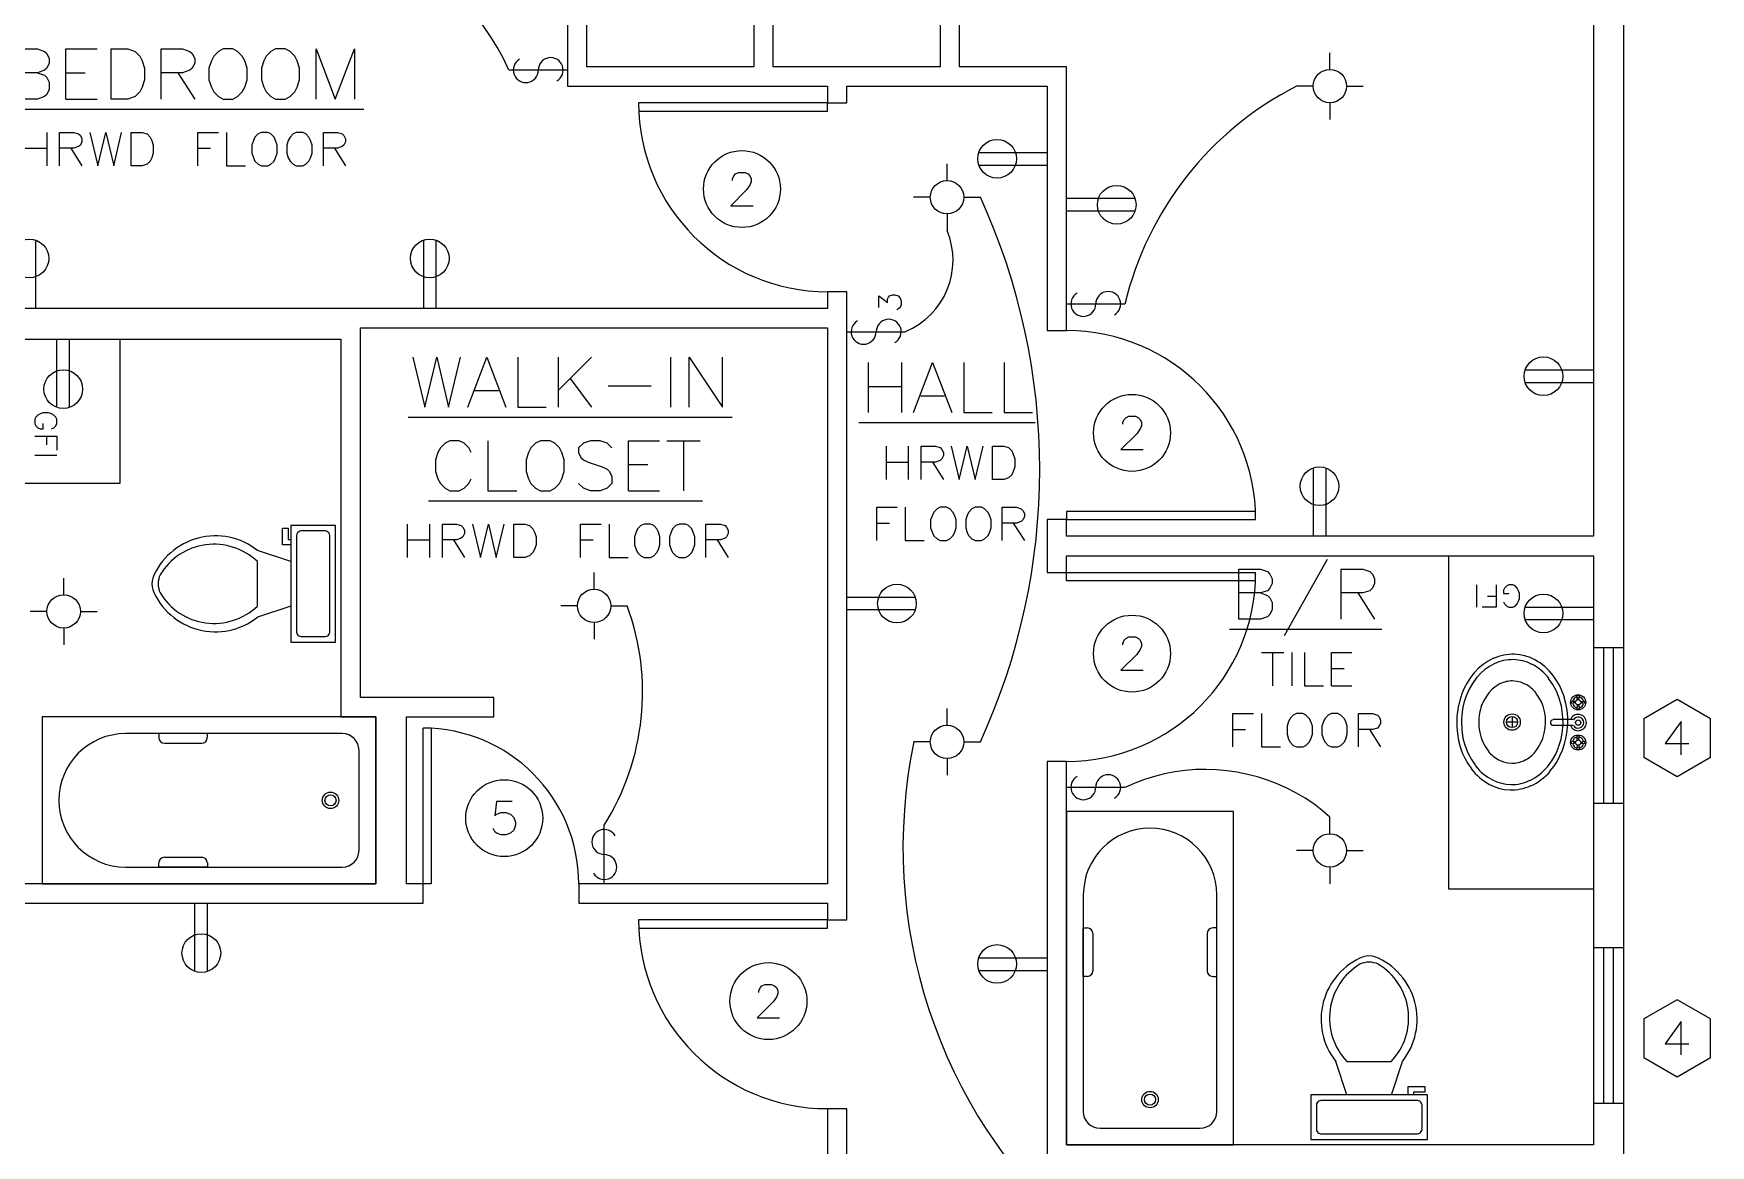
# Paper-space layout 'D-size Plot' of a CAD drawing. Extents: x 0 to 34.1, y 0 to 23.
# Drawn here: x 15.24 to 21.53, y 12.19 to 16.36 of the extents above; entities that cross this region are included whole.
import ezdxf
from ezdxf.xclip import XClip

# ---------------------------------------------------------------- set-up
doc = ezdxf.new("R2010")
doc.units = 0
doc.header["$XCLIPFRAME"] = 0
for name, color, linetype in [('Appliances', 7, 'Continuous'), ('Cabinetry', 7, 'Continuous'), ('DB - Windows', 7, 'Continuous'), ('Doors', 7, 'Continuous'), ('Lighting', 7, 'Continuous'), ('Power', 7, 'Continuous'), ('Text', 7, 'Continuous'), ('Walls', 7, 'Continuous')]:
    doc.layers.add(name, color=color, linetype=linetype)

# ---------------------------------------------------------------- blocks, each defined once
blk = doc.blocks.new('Viewport2')
at = {"layer": 'Appliances', "color": 3, "linetype": 'Continuous', "lineweight": 25, "true_color": 0x00ff00}
for p, q in [((16.1755, 14.4402), (16.1755, 14.5027)), ((16.228, 14.4718), (16.228, 14.1177)), ((16.3322, 14.4927), (16.2489, 14.4927)), ((16.353, 14.1177), (16.353, 14.4718)), ((16.2072, 14.3777), (16.0822, 14.4193)), ((16.2072, 14.4402), (16.1755, 14.4402)), ((16.0822, 14.211), (16.0822, 14.3777)), ((16.2072, 14.211), (16.0822, 14.1693)), ((16.2489, 14.0968), (16.3322, 14.0968)), ((21.0198, 13.8527), (21.0148, 13.8527)), ((21.0206, 13.8477), (21.0148, 13.8477)), ((21.0273, 13.8602), (21.0273, 13.866)), ((21.0273, 13.8402), (21.0273, 13.8343)), ((21.0331, 13.8602), (21.0331, 13.866)), ((21.0331, 13.8402), (21.0331, 13.8343)), ((21.0406, 13.8527), (21.0456, 13.8527)), ((21.0406, 13.8477), (21.0456, 13.8477)), ((20.8039, 13.776), (20.7623, 13.776)), ((20.7831, 13.7968), (20.7831, 13.7552)), ((21.0123, 13.7852), (20.9364, 13.7852)), ((20.9364, 13.7643), (21.0123, 13.7643)), ((16.3997, 13.7327), (15.5872, 13.7327)), ((21.0198, 13.7018), (21.0148, 13.7018)), ((21.0273, 13.7093), (21.0273, 13.7143)), ((21.0331, 13.7093), (21.0331, 13.7143)), ((21.0406, 13.7018), (21.0456, 13.7018)), ((15.733, 13.6968), (15.873, 13.6968)), ((16.4622, 13.2952), (16.4622, 13.6702)), ((21.0206, 13.6968), (21.0148, 13.6968)), ((21.0273, 13.6893), (21.0273, 13.6835)), ((21.0331, 13.6893), (21.0331, 13.6835)), ((21.0406, 13.6968), (21.0456, 13.6968)), ((15.733, 13.2693), (15.873, 13.2693)), ((15.5872, 13.2327), (16.3997, 13.2327)), ((19.1764, 13.1285), (19.1764, 12.316)), ((19.6764, 12.316), (19.6764, 13.1285)), ((19.2122, 12.9835), (19.2122, 12.8435)), ((19.6406, 12.9835), (19.6406, 12.8435)), ((20.1639, 12.3785), (20.1222, 12.5035)), ((20.1639, 12.5035), (20.3306, 12.5035)), ((20.3306, 12.3785), (20.3722, 12.5035)), ((20.3931, 12.4102), (20.4556, 12.4102)), ((20.3931, 12.3785), (20.3931, 12.4102)), ((20.0497, 12.3368), (20.0497, 12.2535)), ((20.4248, 12.3577), (20.0706, 12.3577)), ((20.4456, 12.2535), (20.4456, 12.3368)), ((19.2389, 12.2535), (19.6139, 12.2535)), ((20.0706, 12.2327), (20.4248, 12.2327))]:
    blk.add_line(p, q, dxfattribs=at)
for points in [[(16.1755, 14.5027), (16.1964, 14.5027), (16.1964, 14.461), (16.2072, 14.461)], [(16.2072, 14.076), (16.3739, 14.076), (16.3739, 14.5135), (16.2072, 14.5135), (16.2072, 14.076)], [(20.7131, 14.0152), (20.6931, 14.0043), (20.6748, 13.9918), (20.6573, 13.9777), (20.6414, 13.961)], [(20.8689, 14.0093), (20.8506, 14.0177), (20.8314, 14.0243), (20.8123, 14.0285), (20.7923, 14.0302)], [(20.6414, 13.9602), (20.6273, 13.9427), (20.6148, 13.9235), (20.6039, 13.9027), (20.5948, 13.8818)], [(20.7164, 13.9943), (20.6981, 13.9843), (20.6814, 13.9727), (20.6656, 13.9593), (20.6514, 13.9435)], [(20.8573, 13.9918), (20.8406, 14.0002), (20.8231, 14.0052), (20.8056, 14.0085), (20.7873, 14.0102)], [(20.9789, 13.8693), (20.9706, 13.891), (20.9614, 13.9118), (20.9498, 13.9318), (20.9364, 13.951)], [(20.6514, 13.9443), (20.6348, 13.921), (20.6206, 13.8968), (20.6098, 13.871)], [(20.7381, 13.9202), (20.7231, 13.911), (20.7081, 13.8993), (20.6956, 13.886)], [(20.8314, 13.9185), (20.8164, 13.9252), (20.8014, 13.9285), (20.7848, 13.9302)], [(20.9589, 13.8652), (20.9489, 13.8918), (20.9356, 13.9168), (20.9198, 13.9393)], [(20.6964, 13.886), (20.6856, 13.871), (20.6764, 13.8543), (20.6689, 13.8377)], [(20.8706, 13.666), (20.8814, 13.681), (20.8906, 13.6977), (20.8981, 13.7143), (20.9039, 13.7343), (20.9073, 13.7543), (20.9089, 13.7743), (20.9081, 13.7952), (20.9048, 13.8152), (20.8998, 13.8352), (20.8931, 13.8518), (20.8839, 13.8685), (20.8731, 13.8835)], [(20.9248, 13.5918), (20.9389, 13.6093), (20.9514, 13.6285), (20.9623, 13.6493), (20.9714, 13.6702), (20.9798, 13.6943), (20.9856, 13.7193), (20.9898, 13.7443), (20.9914, 13.7693), (20.9914, 13.7943), (20.9889, 13.8202), (20.9848, 13.8452), (20.9781, 13.8693)], [(20.9573, 13.6818), (20.9664, 13.7118), (20.9714, 13.7427), (20.9739, 13.7735), (20.9723, 13.8052), (20.9681, 13.836), (20.9598, 13.866)], [(16.5247, 13.7952), (15.2747, 13.7952), (15.2747, 13.1702), (16.5247, 13.1702), (16.5247, 13.7952)], [(20.5756, 13.7827), (20.5756, 13.7577), (20.5781, 13.7318), (20.5823, 13.7068), (20.5889, 13.6827)], [(20.5931, 13.7785), (20.5948, 13.7468), (20.5989, 13.716), (20.6073, 13.686)], [(20.6581, 13.7777), (20.6589, 13.7568), (20.6623, 13.7368), (20.6673, 13.7168), (20.6739, 13.7002), (20.6831, 13.6835), (20.6939, 13.6685)], [(15.8939, 13.7177), (15.8939, 13.7327), (15.7122, 13.7327), (15.7122, 13.7177)], [(20.5881, 13.6827), (20.5964, 13.661), (20.6056, 13.6402), (20.6173, 13.6202), (20.6306, 13.601)], [(20.6073, 13.6868), (20.6173, 13.6602), (20.6306, 13.6352), (20.6464, 13.6127)], [(20.9156, 13.6077), (20.9323, 13.631), (20.9464, 13.6552), (20.9573, 13.681)], [(20.7356, 13.6335), (20.7506, 13.6268), (20.7656, 13.6235), (20.7823, 13.6218)], [(20.6981, 13.5427), (20.7164, 13.5343), (20.7356, 13.5277), (20.7548, 13.5235), (20.7748, 13.5218)], [(20.7098, 13.5602), (20.7264, 13.5518), (20.7439, 13.5468), (20.7614, 13.5435), (20.7798, 13.5418)], [(19.7389, 12.191), (19.7389, 13.441), (19.1139, 13.441), (19.1139, 12.191), (19.7389, 12.191)], [(15.8939, 13.2485), (15.8939, 13.2327), (15.7122, 13.2327), (15.7122, 13.2485)], [(19.1914, 12.8227), (19.1764, 12.8227), (19.1764, 13.0043), (19.1914, 13.0043)], [(19.6614, 12.8227), (19.6764, 12.8227), (19.6764, 13.0043), (19.6614, 13.0043)], [(20.4556, 12.4102), (20.4556, 12.3893), (20.4139, 12.3893), (20.4139, 12.3785)], [(20.0289, 12.3785), (20.0289, 12.2118), (20.4664, 12.2118), (20.4664, 12.3785), (20.0289, 12.3785)]]:
    blk.add_lwpolyline(points, dxfattribs=at)
for centre, radius in [((21.0306, 13.8502), 0.0283), ((21.0098, 13.8502), 0.005), ((21.0306, 13.8502), 0.01), ((21.0306, 13.871), 0.005), ((21.0306, 13.8293), 0.005), ((21.0514, 13.8502), 0.005), ((20.7831, 13.776), 0.0308), ((20.7831, 13.776), 0.0208), ((21.0306, 13.7743), 0.01), ((21.0306, 13.6993), 0.0283), ((21.0098, 13.6993), 0.005), ((21.0306, 13.6993), 0.01), ((21.0306, 13.7202), 0.005), ((21.0514, 13.6993), 0.005), ((21.0306, 13.6785), 0.005), ((16.3555, 13.4827), 0.0308), ((16.3555, 13.4827), 0.0208), ((19.4264, 12.361), 0.0308), ((19.4264, 12.361), 0.0208)]:
    blk.add_circle(centre, radius, dxfattribs=at)
for centre, radius, start, end in [((15.9239, 14.221), 0.2533, 51.47095, 157.97241), ((16.2464, 14.4743), 0.0183, 81.87012, 188.12988), ((16.3347, 14.4743), 0.0183, 351.87561, 98.12988), ((15.9189, 14.2068), 0.2358, 46.3678, 148.94714), ((15.793, 14.2943), 0.0833, 155.7312, 204.2688), ((15.7697, 14.2943), 0.0833, 164.86084, 195.13916), ((15.9239, 14.3677), 0.2533, 202.02759, 308.52905), ((15.9189, 14.3818), 0.2358, 211.05286, 313.6322), ((16.2464, 14.1152), 0.0183, 171.87012, 278.12988), ((16.3347, 14.1152), 0.0183, 261.87012, 8.12988), ((20.7864, 13.8585), 0.1717, 88.1543, 114.9884), ((20.7848, 13.8552), 0.155, 89.1925, 116.25183), ((20.7648, 13.8177), 0.1983, 38.22693, 62.13318), ((20.7648, 13.8193), 0.2167, 37.46338, 61.32019), ((20.7839, 13.8277), 0.1025, 89.3573, 116.33972), ((20.7714, 13.8027), 0.1308, 38.4906, 62.37488), ((20.8856, 13.7727), 0.31, 159.42261, 178.1543), ((20.8823, 13.7743), 0.2892, 160.62561, 179.1925), ((20.8473, 13.7752), 0.1892, 160.73547, 179.3573), ((21.0306, 13.8502), 0.0208, 106.2323, 163.90503), ((21.0306, 13.8502), 0.0208, 196.12244, 254.0863), ((21.0306, 13.8502), 0.0208, 15.23804, 74.20715), ((21.0306, 13.8502), 0.0208, 286.44653, 344.0863), ((20.9364, 13.7743), 0.01, 90, 270), ((21.0306, 13.7743), 0.0308, 199.64905, 160.36194), ((21.0306, 13.7743), 0.0208, 210.34424, 149.75464), ((15.5872, 13.4827), 0.25, 90, 270), ((15.733, 13.7177), 0.0208, 180, 270), ((15.873, 13.7177), 0.0208, 270, 0), ((16.3997, 13.6702), 0.0625, 0, 90), ((21.0306, 13.6993), 0.0208, 106.44104, 164.08081), ((21.0306, 13.6993), 0.0208, 16.12244, 74.0863), ((20.7956, 13.7493), 0.1308, 218.4906, 242.37488), ((20.7706, 13.7493), 0.1308, 296.34521, 320.23499), ((21.0306, 13.6993), 0.0208, 195.23804, 254.20715), ((21.0306, 13.6993), 0.0208, 286.23779, 343.91052), ((20.8023, 13.7327), 0.2167, 217.46338, 241.32019), ((20.8023, 13.7343), 0.1983, 218.22693, 242.13318), ((20.7831, 13.7243), 0.1025, 269.3573, 296.33972), ((20.7631, 13.7352), 0.1983, 296.25732, 320.16357), ((20.7623, 13.7335), 0.2167, 294.9939, 318.85071), ((20.7806, 13.6935), 0.1717, 268.1543, 294.9884), ((20.7823, 13.6968), 0.155, 269.1925, 296.25183), ((19.4264, 13.1285), 0.25, 0, 180), ((15.733, 13.2485), 0.0208, 90, 180), ((15.873, 13.2485), 0.0208, 0, 90), ((16.3997, 13.2952), 0.0625, 270.00549, 0), ((19.1914, 12.9835), 0.0208, 0, 90), ((19.6614, 12.9835), 0.0208, 90, 180), ((20.3206, 12.6618), 0.2533, 112.02759, 218.52905), ((20.2472, 12.816), 0.0833, 74.86084, 105.13916), ((20.1739, 12.6618), 0.2533, 321.47095, 67.97241), ((19.1914, 12.8435), 0.0208, 270, 0), ((19.6614, 12.8435), 0.0208, 180, 270), ((20.3347, 12.6668), 0.2358, 121.05286, 223.6322), ((20.2472, 12.7927), 0.0833, 65.7312, 114.2688), ((20.1597, 12.6668), 0.2358, 316.3678, 58.94714), ((20.0681, 12.3393), 0.0183, 81.87012, 188.12988), ((20.4273, 12.3393), 0.0183, 351.87012, 98.12988), ((19.2389, 12.316), 0.0625, 180.00549, 270), ((19.6139, 12.316), 0.0625, 270, 0), ((20.0681, 12.251), 0.0183, 171.87012, 278.12988), ((20.4273, 12.251), 0.0183, 261.87561, 8.12988)]:
    blk.add_arc(centre, radius, start, end, dxfattribs=at)
at = {"layer": 'Cabinetry', "color": 93, "linetype": 'Continuous', "lineweight": 25, "true_color": 0x5cb85c}
for points in [[(15.5664, 15.2118), (15.5664, 14.6702), (14.3163, 14.6702)], [(21.0881, 13.1493), (20.5464, 13.1493), (20.5464, 14.3993)]]:
    blk.add_lwpolyline(points, dxfattribs=at)
at = {"layer": 'DB - Windows', "color": 5, "linetype": 'Continuous', "lineweight": 25, "true_color": 0x0000ff}
for p, q in [((21.0881, 14.056), (21.2023, 14.056)), ((21.1273, 13.4727), (21.1273, 14.056)), ((21.1631, 13.4727), (21.1631, 14.056)), ((21.0881, 13.4727), (21.2023, 13.4727)), ((21.0881, 12.931), (21.2023, 12.931)), ((21.1273, 12.3477), (21.1273, 12.931)), ((21.1631, 12.3477), (21.1631, 12.931)), ((21.0881, 12.3477), (21.2023, 12.3477))]:
    blk.add_line(p, q, dxfattribs=at)
for points in [[(21.2764, 13.6443), (21.4014, 13.5718), (21.5264, 13.6443), (21.5264, 13.7885), (21.4014, 13.861), (21.2764, 13.7885), (21.2764, 13.6443)], [(21.2764, 12.5193), (21.4014, 12.4468), (21.5264, 12.5193), (21.5264, 12.6635), (21.4014, 12.7352), (21.2764, 12.6635), (21.2764, 12.5193)]]:
    blk.add_lwpolyline(points, dxfattribs=at)
at = {"layer": 'DB - Windows', "color": 18, "linetype": 'Continuous', "lineweight": 25, "true_color": 0x000000}
for points in [[(21.4164, 13.6535), (21.4164, 13.7785), (21.3564, 13.6952), (21.4456, 13.6952)], [(21.4164, 12.5285), (21.4164, 12.6535), (21.3564, 12.5702), (21.4456, 12.5702)]]:
    blk.add_lwpolyline(points, dxfattribs=at)
at = {"layer": 'Doors', "color": 163, "linetype": 'Continuous', "lineweight": 25, "true_color": 0x5c8ab8}
for points in [[(17.5097, 16.066), (18.2181, 16.066), (18.2181, 16.0977), (17.5097, 16.0977)], [(19.8214, 14.566), (19.1139, 14.566), (19.1139, 14.5352), (19.8222, 14.5352)], [(19.8214, 14.306), (19.1139, 14.306), (19.1139, 14.3368), (19.8222, 14.3368)], [(16.733, 13.7535), (16.733, 13.1702), (16.7022, 13.1702), (16.7022, 13.7535)], [(17.5097, 13.0035), (18.2181, 13.0035), (18.2181, 13.0352), (17.5097, 13.0352)]]:
    blk.add_lwpolyline(points, dxfattribs=at)
at = {"layer": 'Doors', "color": 18, "linetype": 'Continuous', "lineweight": 25, "true_color": 0x000000}
for points in [[(17.8614, 15.8068), (17.8614, 15.8127), (17.8672, 15.8243), (17.8731, 15.831), (17.8847, 15.8368), (17.9089, 15.8368), (17.9206, 15.831), (17.9264, 15.8243), (17.9322, 15.8127), (17.9322, 15.801), (17.9264, 15.7893), (17.9147, 15.771), (17.8556, 15.7118), (17.9389, 15.7118)], [(19.3239, 14.8927), (19.3239, 14.8985), (19.3297, 14.9102), (19.3356, 14.9168), (19.3472, 14.9227), (19.3714, 14.9227), (19.3831, 14.9168), (19.3889, 14.9102), (19.3947, 14.8985), (19.3947, 14.8868), (19.3889, 14.8752), (19.3772, 14.8568), (19.3172, 14.7977), (19.4006, 14.7977)], [(19.3239, 14.0652), (19.3239, 14.071), (19.3297, 14.0827), (19.3356, 14.0893), (19.3472, 14.0952), (19.3714, 14.0952), (19.3831, 14.0893), (19.3889, 14.0827), (19.3947, 14.071), (19.3947, 14.0593), (19.3889, 14.0477), (19.3772, 14.0293), (19.3172, 13.9702), (19.4006, 13.9702)], [(17.0364, 13.4785), (16.9772, 13.4785), (16.9714, 13.4252), (16.9772, 13.431), (16.9947, 13.4368), (17.013, 13.4368), (17.0305, 13.431), (17.0422, 13.4185), (17.048, 13.401), (17.048, 13.3893), (17.0422, 13.371), (17.0305, 13.3593), (17.013, 13.3535), (16.9947, 13.3535), (16.9772, 13.3593), (16.9714, 13.3652), (16.9647, 13.3768)], [(17.9606, 12.7627), (17.9606, 12.7693), (17.9664, 12.781), (17.9722, 12.7868), (17.9847, 12.7927), (18.0081, 12.7927), (18.0197, 12.7868), (18.0264, 12.781), (18.0322, 12.7693), (18.0322, 12.7568), (18.0264, 12.7452), (18.0139, 12.7277), (17.9547, 12.6677), (18.0381, 12.6677)]]:
    blk.add_lwpolyline(points, dxfattribs=at)
at = {"layer": 'Doors', "color": 163, "linetype": 'Continuous', "lineweight": 25, "true_color": 0x5c8ab8}
for centre in [(17.8972, 15.7743), (19.3589, 14.8602), (19.3589, 14.0327), (17.0064, 13.416), (17.9964, 12.7302)]:
    blk.add_circle(centre, 0.1442, dxfattribs=at)
for centre, radius, start, end in [((18.2181, 16.0977), 0.7083, 180, 270), ((19.1139, 14.5352), 0.7083, 0, 90), ((19.1139, 14.3368), 0.7083, 270, 0), ((16.7022, 13.1702), 0.5833, 0, 90), ((18.2181, 13.0352), 0.7083, 180, 270)]:
    blk.add_arc(centre, radius, start, end, dxfattribs=at)
at = {"layer": 'Lighting', "color": 30, "linetype": 'Continuous', "lineweight": 25, "true_color": 0xff7f00}
for p, q in [((20.1006, 16.2227), (20.1006, 16.2852)), ((17.243, 16.2202), (17.0247, 16.2202)), ((20.0381, 16.1602), (19.9756, 16.1602)), ((20.1631, 16.1602), (20.2256, 16.1602)), ((20.1006, 16.0977), (20.1006, 16.0352)), ((18.6656, 15.806), (18.6656, 15.8685)), ((18.6031, 15.7435), (18.5406, 15.7435)), ((18.7281, 15.7435), (18.7906, 15.7435)), ((18.6656, 15.681), (18.6656, 15.6185)), ((19.1139, 15.3435), (19.3322, 15.3435)), ((18.2906, 15.2393), (18.5097, 15.2393)), ((17.343, 14.2743), (17.343, 14.3368)), ((15.3555, 14.2535), (15.3555, 14.316)), ((17.2805, 14.2118), (17.218, 14.2118)), ((17.4055, 14.2118), (17.468, 14.2118)), ((15.293, 14.191), (15.2305, 14.191)), ((15.418, 14.191), (15.4805, 14.191)), ((17.343, 14.1493), (17.343, 14.0868)), ((15.3555, 14.1285), (15.3555, 14.066)), ((18.6656, 13.7643), (18.6656, 13.8268)), ((18.6031, 13.7018), (18.5406, 13.7018)), ((18.7281, 13.7018), (18.7906, 13.7018)), ((18.6656, 13.6393), (18.6656, 13.5768)), ((19.1139, 13.5318), (19.3322, 13.5318)), ((17.3814, 13.1702), (17.3814, 13.3893)), ((20.1006, 13.3577), (20.1006, 13.4202)), ((20.0381, 13.2952), (19.9756, 13.2952)), ((20.1631, 13.2952), (20.2256, 13.2952)), ((20.1006, 13.2327), (20.1006, 13.1702))]:
    blk.add_line(p, q, dxfattribs=at)
for points in [[(18.4106, 15.3302), (18.4106, 15.3735), (18.4422, 15.3493), (18.4422, 15.3618), (18.4464, 15.3693), (18.4497, 15.3735), (18.4622, 15.3777), (18.4697, 15.3777), (18.4822, 15.3735), (18.4897, 15.3652), (18.4939, 15.3535), (18.4939, 15.3418), (18.4897, 15.3302), (18.4856, 15.326), (18.4781, 15.3218)], [(20.1006, 13.4202), (20.0714, 13.4452), (20.0397, 13.4693), (20.0072, 13.491), (19.9731, 13.511), (19.9389, 13.5285), (19.9031, 13.5443), (19.8664, 13.5585), (19.8289, 13.571), (19.7914, 13.5802), (19.7531, 13.5885), (19.7139, 13.5935), (19.6756, 13.5968), (19.6364, 13.5985), (19.5972, 13.5977), (19.5581, 13.5943), (19.5189, 13.5893), (19.4806, 13.5818), (19.4431, 13.5727), (19.4056, 13.561), (19.3689, 13.5468), (19.3331, 13.531)]]:
    blk.add_lwpolyline(points, dxfattribs=at)
for centre in [(20.1006, 16.1602), (18.6656, 15.7435), (17.343, 14.2118), (15.3555, 14.191), (18.6656, 13.7018), (20.1006, 13.2952)]:
    blk.add_circle(centre, 0.0625, dxfattribs=at)
for centre, radius, start, end in [((16.148, 15.8235), 0.9617, 24.3457, 112.5), ((17.0872, 16.2202), 0.0467, 119.99817, 0), ((17.1805, 16.2202), 0.0467, 300.00366, 180), ((20.5364, 15.0568), 1.2375, 116.94397, 166.61316), ((16.5597, 14.7227), 2.4534, 335.4126, 24.5874), ((18.3981, 15.5077), 0.29, 292.66479, 22.52197), ((19.1764, 15.3435), 0.0467, 120.00366, 0), ((19.2697, 15.3435), 0.0467, 299.99817, 180), ((18.3531, 15.2393), 0.0467, 120.00366, 0), ((18.4472, 15.2393), 0.0467, 299.99817, 180), ((16.5855, 13.8885), 0.9392, 327.89795, 20.13245), ((20.4423, 13.3052), 1.9417, 168.22266, 228.18054), ((19.2697, 13.5318), 0.0467, 299.99817, 180), ((19.1764, 13.5318), 0.0467, 120.00366, 0), ((17.3814, 13.3268), 0.0467, 29.99817, 270), ((17.3814, 13.2327), 0.0467, 210.00366, 90)]:
    blk.add_arc(centre, radius, start, end, dxfattribs=at)
at = {"layer": 'Power', "color": 6, "linetype": 'Continuous', "lineweight": 25, "true_color": 0xff00ff}
for p, q in [((18.7839, 15.911), (19.0406, 15.911)), ((18.7839, 15.8643), (19.0406, 15.8643)), ((19.3706, 15.7385), (19.1139, 15.7385)), ((19.3706, 15.691), (19.1139, 15.691)), ((15.2505, 15.5835), (15.2505, 15.3268)), ((16.7039, 15.5835), (16.7039, 15.3268)), ((16.7505, 15.5835), (16.7505, 15.3268)), ((15.3305, 14.956), (15.3305, 15.2118)), ((15.3772, 14.956), (15.3772, 15.2118)), ((20.8314, 15.096), (21.0881, 15.096)), ((20.8314, 15.0493), (21.0881, 15.0493)), ((15.2913, 14.8477), (15.2913, 14.816)), ((15.3305, 14.776), (15.2472, 14.776)), ((20.0381, 14.7293), (20.0381, 14.4727)), ((20.0856, 14.7293), (20.0856, 14.4727)), ((20.6514, 14.2068), (20.6514, 14.2902)), ((18.5472, 14.2435), (18.2906, 14.2435)), ((20.7231, 14.2468), (20.6914, 14.2468)), ((20.8314, 14.2068), (21.0881, 14.2068)), ((18.5472, 14.1968), (18.2906, 14.1968)), ((20.8314, 14.1602), (21.0881, 14.1602)), ((15.8472, 12.841), (15.8472, 13.0977)), ((15.8947, 12.841), (15.8947, 13.0977)), ((18.7839, 12.8927), (19.0406, 12.8927)), ((18.7839, 12.8452), (19.0406, 12.8452))]:
    blk.add_line(p, q, dxfattribs=at)
for points in [[(15.3105, 14.8752), (15.3189, 14.8793), (15.3264, 14.8868), (15.3305, 14.8952), (15.3305, 14.911), (15.3264, 14.9193), (15.3189, 14.9268), (15.3105, 14.931), (15.2988, 14.9352), (15.2788, 14.9352), (15.2672, 14.931), (15.2588, 14.9268), (15.2513, 14.9193), (15.2472, 14.911), (15.2472, 14.8952), (15.2513, 14.8868), (15.2588, 14.8793), (15.2672, 14.8752), (15.2788, 14.8752), (15.2788, 14.8952)], [(15.2472, 14.8477), (15.3305, 14.8477), (15.3305, 14.796)], [(20.7231, 14.2902), (20.7231, 14.2068), (20.6714, 14.2068)], [(20.7506, 14.2268), (20.7548, 14.2193), (20.7631, 14.211), (20.7706, 14.2068), (20.7864, 14.2068), (20.7948, 14.211), (20.8023, 14.2193), (20.8064, 14.2268), (20.8106, 14.2393), (20.8106, 14.2585), (20.8064, 14.271), (20.8023, 14.2785), (20.7948, 14.2868), (20.7864, 14.2902), (20.7706, 14.2902), (20.7631, 14.2868), (20.7548, 14.2785), (20.7506, 14.271), (20.7506, 14.2585), (20.7706, 14.2585)]]:
    blk.add_lwpolyline(points, dxfattribs=at)
for centre in [(18.8531, 15.8877), (19.3014, 15.7152), (15.2272, 15.5143), (16.7272, 15.5143), (20.9006, 15.0727), (15.3539, 15.0243), (20.0614, 14.6602), (18.4781, 14.2202), (20.9006, 14.1835), (15.8714, 12.9102), (18.8531, 12.8693)]:
    blk.add_circle(centre, 0.0725, dxfattribs=at)
at = {"layer": 'Text', "color": 18, "linetype": 'Continuous', "lineweight": 25, "true_color": 0x000000}
for p, q in [((15.3639, 16.2102), (15.4355, 16.2102)), ((15.7839, 16.2102), (15.8464, 16.1118)), ((15.3639, 16.1118), (15.4805, 16.1118)), ((15.1405, 16.0743), (16.4805, 16.0743)), ((15.2922, 15.9868), (15.2922, 15.8618)), ((15.2088, 15.9277), (15.2922, 15.9277)), ((15.3822, 15.9277), (15.4239, 15.8618)), ((15.858, 15.9277), (15.9055, 15.9277)), ((16.3705, 15.9277), (16.4122, 15.8618)), ((17.2089, 15.1435), (17.2089, 14.956)), ((17.3339, 15.1435), (17.2089, 15.0185)), ((17.6289, 15.1435), (17.6289, 14.956)), ((18.3706, 15.1235), (18.3706, 14.936)), ((18.4956, 15.1235), (18.4956, 14.936)), ((16.8964, 15.0185), (16.9855, 15.0185)), ((17.2539, 15.0635), (17.3339, 14.956)), ((17.3964, 15.0368), (17.5572, 15.0368)), ((18.3706, 15.0343), (18.4956, 15.0343)), ((18.5672, 14.9985), (18.6564, 14.9985)), ((16.6464, 14.9185), (17.8606, 14.9185)), ((18.3347, 14.8985), (18.9956, 14.8985)), ((17.6155, 14.831), (17.7405, 14.831)), ((17.678, 14.831), (17.678, 14.6435)), ((18.4372, 14.811), (18.4372, 14.686)), ((18.5206, 14.811), (18.5206, 14.686)), ((17.4722, 14.7418), (17.5439, 14.7418)), ((18.4372, 14.751), (18.5206, 14.751)), ((18.6106, 14.751), (18.6522, 14.686)), ((17.4722, 14.6435), (17.588, 14.6435)), ((16.7222, 14.606), (17.7489, 14.606)), ((16.643, 14.5185), (16.643, 14.3935)), ((16.7264, 14.5185), (16.7264, 14.3935)), ((18.4022, 14.5218), (18.4497, 14.5218)), ((18.9139, 14.5218), (18.9556, 14.4568)), ((16.643, 14.4593), (16.7264, 14.4593)), ((16.8164, 14.4593), (16.858, 14.3935)), ((17.2922, 14.4593), (17.3397, 14.4593)), ((17.8039, 14.4593), (17.8456, 14.3935)), ((20.0897, 14.3852), (19.9289, 14.0993)), ((20.2056, 14.2602), (20.2681, 14.1618)), ((19.7239, 14.1243), (20.2947, 14.1243)), ((19.8439, 14.0368), (19.9272, 14.0368)), ((19.8856, 14.0368), (19.8856, 13.9118)), ((19.9572, 14.0368), (19.9572, 13.9118)), ((20.1064, 13.9768), (20.1539, 13.9768)), ((20.1064, 13.9118), (20.1831, 13.9118)), ((19.7372, 13.7477), (19.7847, 13.7477)), ((20.2489, 13.7477), (20.2906, 13.6827))]:
    blk.add_line(p, q, dxfattribs=at)
for points in [[(15.2572, 16.2102), (15.2838, 16.201), (15.293, 16.1918), (15.3013, 16.1743), (15.3013, 16.1477), (15.293, 16.1293), (15.2838, 16.121), (15.2572, 16.1118), (15.1763, 16.1118), (15.1763, 16.2993), (15.2572, 16.2993), (15.2838, 16.2902), (15.293, 16.2818), (15.3013, 16.2635), (15.3013, 16.246), (15.293, 16.2277), (15.2838, 16.2193), (15.2572, 16.2102), (15.1763, 16.2102)], [(15.3639, 16.1118), (15.3639, 16.2993), (15.4805, 16.2993)], [(15.5339, 16.1118), (15.5339, 16.2993), (15.5964, 16.2993), (15.623, 16.2902), (15.6405, 16.2727), (15.6497, 16.2543), (15.6589, 16.2277), (15.6589, 16.1835), (15.6497, 16.1568), (15.6405, 16.1385), (15.623, 16.121), (15.5964, 16.1118), (15.5339, 16.1118)], [(15.7214, 16.1118), (15.7214, 16.2993), (15.8014, 16.2993), (15.828, 16.2902), (15.8372, 16.2818), (15.8464, 16.2635), (15.8464, 16.246), (15.8372, 16.2277), (15.828, 16.2193), (15.8014, 16.2102), (15.7214, 16.2102)], [(15.953, 16.2993), (15.9355, 16.2902), (15.918, 16.2727), (15.9089, 16.2543), (15.8997, 16.2277), (15.8997, 16.1835), (15.9089, 16.1568), (15.918, 16.1385), (15.9355, 16.121), (15.953, 16.1118), (15.9889, 16.1118), (16.0072, 16.121), (16.0247, 16.1385), (16.0339, 16.1568), (16.043, 16.1835), (16.043, 16.2277), (16.0339, 16.2543), (16.0247, 16.2727), (16.0072, 16.2902), (15.9889, 16.2993), (15.953, 16.2993)], [(16.1497, 16.2993), (16.1322, 16.2902), (16.1139, 16.2727), (16.1055, 16.2543), (16.0964, 16.2277), (16.0964, 16.1835), (16.1055, 16.1568), (16.1139, 16.1385), (16.1322, 16.121), (16.1497, 16.1118), (16.1855, 16.1118), (16.2039, 16.121), (16.2214, 16.1385), (16.2305, 16.1568), (16.2389, 16.1835), (16.2389, 16.2277), (16.2305, 16.2543), (16.2214, 16.2727), (16.2039, 16.2902), (16.1855, 16.2993), (16.1497, 16.2993)], [(16.3014, 16.1118), (16.3014, 16.2993), (16.373, 16.1118), (16.4447, 16.2993), (16.4447, 16.1118)], [(15.3405, 15.8618), (15.3405, 15.9868), (15.3939, 15.9868), (15.4114, 15.981), (15.418, 15.9752), (15.4239, 15.9627), (15.4239, 15.951), (15.418, 15.9393), (15.4114, 15.9335), (15.3939, 15.9277), (15.3405, 15.9277)], [(15.453, 15.9868), (15.483, 15.8618), (15.513, 15.9868), (15.543, 15.8618), (15.5722, 15.9868)], [(15.608, 15.8618), (15.608, 15.9868), (15.6497, 15.9868), (15.668, 15.981), (15.6797, 15.9693), (15.6855, 15.9568), (15.6914, 15.9393), (15.6914, 15.9093), (15.6855, 15.8918), (15.6797, 15.8793), (15.668, 15.8677), (15.6497, 15.8618), (15.608, 15.8618)], [(15.858, 15.8618), (15.858, 15.9868), (15.9355, 15.9868)], [(15.9655, 15.9868), (15.9655, 15.8618), (16.0372, 15.8618)], [(16.0964, 15.9868), (16.0847, 15.981), (16.0722, 15.9693), (16.0664, 15.9568), (16.0605, 15.9393), (16.0605, 15.9093), (16.0664, 15.8918), (16.0722, 15.8793), (16.0847, 15.8677), (16.0964, 15.8618), (16.1205, 15.8618), (16.1322, 15.8677), (16.1439, 15.8793), (16.1497, 15.8918), (16.1555, 15.9093), (16.1555, 15.9393), (16.1497, 15.9568), (16.1439, 15.9693), (16.1322, 15.981), (16.1205, 15.9868), (16.0964, 15.9868)], [(16.2272, 15.9868), (16.2155, 15.981), (16.2039, 15.9693), (16.1972, 15.9568), (16.1914, 15.9393), (16.1914, 15.9093), (16.1972, 15.8918), (16.2039, 15.8793), (16.2155, 15.8677), (16.2272, 15.8618), (16.2514, 15.8618), (16.263, 15.8677), (16.2747, 15.8793), (16.2805, 15.8918), (16.2872, 15.9093), (16.2872, 15.9393), (16.2805, 15.9568), (16.2747, 15.9693), (16.263, 15.981), (16.2514, 15.9868), (16.2272, 15.9868)], [(16.3289, 15.8618), (16.3289, 15.9868), (16.3822, 15.9868), (16.3997, 15.981), (16.4055, 15.9752), (16.4122, 15.9627), (16.4122, 15.951), (16.4055, 15.9393), (16.3997, 15.9335), (16.3822, 15.9277), (16.3289, 15.9277)], [(16.6639, 15.1435), (16.7089, 14.956), (16.7539, 15.1435), (16.798, 14.956), (16.843, 15.1435)], [(16.8697, 14.956), (16.9414, 15.1435), (17.0122, 14.956)], [(17.0572, 15.1435), (17.0572, 14.956), (17.1639, 14.956)], [(17.6997, 14.956), (17.6997, 15.1435), (17.8247, 14.956), (17.8247, 15.1435)], [(18.5406, 14.936), (18.6114, 15.1235), (18.6831, 14.936)], [(18.7281, 15.1235), (18.7281, 14.936), (18.8347, 14.936)], [(18.8797, 15.1235), (18.8797, 14.936), (18.9864, 14.936)], [(16.883, 14.7868), (16.8739, 14.8043), (16.8564, 14.8218), (16.838, 14.831), (16.803, 14.831), (16.7847, 14.8218), (16.7672, 14.8043), (16.758, 14.7868), (16.7489, 14.7593), (16.7489, 14.7152), (16.758, 14.6885), (16.7672, 14.6702), (16.7847, 14.6527), (16.803, 14.6435), (16.838, 14.6435), (16.8564, 14.6527), (16.8739, 14.6702), (16.883, 14.6885)], [(16.9455, 14.831), (16.9455, 14.6435), (17.053, 14.6435)], [(17.1422, 14.831), (17.1239, 14.8218), (17.1064, 14.8043), (17.0972, 14.7868), (17.088, 14.7593), (17.088, 14.7152), (17.0972, 14.6885), (17.1064, 14.6702), (17.1239, 14.6527), (17.1422, 14.6435), (17.178, 14.6435), (17.1955, 14.6527), (17.213, 14.6702), (17.2222, 14.6885), (17.2314, 14.7152), (17.2314, 14.7593), (17.2222, 14.7868), (17.213, 14.8043), (17.1955, 14.8218), (17.178, 14.831), (17.1422, 14.831)], [(17.4097, 14.8043), (17.3922, 14.8218), (17.3655, 14.831), (17.3297, 14.831), (17.303, 14.8218), (17.2847, 14.8043), (17.2847, 14.7868), (17.2939, 14.7685), (17.303, 14.7593), (17.3205, 14.751), (17.3739, 14.7327), (17.3922, 14.7243), (17.4005, 14.7152), (17.4097, 14.6968), (17.4097, 14.6702), (17.3922, 14.6527), (17.3655, 14.6435), (17.3297, 14.6435), (17.303, 14.6527), (17.2847, 14.6702)], [(17.4722, 14.6435), (17.4722, 14.831), (17.588, 14.831)], [(18.5689, 14.686), (18.5689, 14.811), (18.6222, 14.811), (18.6397, 14.8052), (18.6456, 14.7985), (18.6522, 14.7868), (18.6522, 14.7752), (18.6456, 14.7635), (18.6397, 14.7568), (18.6222, 14.751), (18.5689, 14.751)], [(18.6814, 14.811), (18.7114, 14.686), (18.7414, 14.811), (18.7706, 14.686), (18.8006, 14.811)], [(18.8364, 14.686), (18.8364, 14.811), (18.8781, 14.811), (18.8956, 14.8052), (18.9081, 14.7927), (18.9139, 14.781), (18.9197, 14.7635), (18.9197, 14.7335), (18.9139, 14.7152), (18.9081, 14.7035), (18.8956, 14.6918), (18.8781, 14.686), (18.8364, 14.686)], [(18.4022, 14.4568), (18.4022, 14.5818), (18.4789, 14.5818)], [(18.5089, 14.5818), (18.5089, 14.4568), (18.5806, 14.4568)], [(18.6397, 14.5818), (18.6281, 14.576), (18.6164, 14.5635), (18.6106, 14.5518), (18.6039, 14.5343), (18.6039, 14.5043), (18.6106, 14.486), (18.6164, 14.4743), (18.6281, 14.4627), (18.6397, 14.4568), (18.6639, 14.4568), (18.6756, 14.4627), (18.6872, 14.4743), (18.6939, 14.486), (18.6997, 14.5043), (18.6997, 14.5343), (18.6939, 14.5518), (18.6872, 14.5635), (18.6756, 14.576), (18.6639, 14.5818), (18.6397, 14.5818)], [(18.7706, 14.5818), (18.7589, 14.576), (18.7472, 14.5635), (18.7414, 14.5518), (18.7356, 14.5343), (18.7356, 14.5043), (18.7414, 14.486), (18.7472, 14.4743), (18.7589, 14.4627), (18.7706, 14.4568), (18.7947, 14.4568), (18.8064, 14.4627), (18.8189, 14.4743), (18.8247, 14.486), (18.8306, 14.5043), (18.8306, 14.5343), (18.8247, 14.5518), (18.8189, 14.5635), (18.8064, 14.576), (18.7947, 14.5818), (18.7706, 14.5818)], [(18.8722, 14.4568), (18.8722, 14.5818), (18.9256, 14.5818), (18.9439, 14.576), (18.9497, 14.5693), (18.9556, 14.5577), (18.9556, 14.546), (18.9497, 14.5343), (18.9439, 14.5277), (18.9256, 14.5218), (18.8722, 14.5218)], [(16.7747, 14.3935), (16.7747, 14.5185), (16.828, 14.5185), (16.8455, 14.5127), (16.8514, 14.5068), (16.858, 14.4952), (16.858, 14.4827), (16.8514, 14.471), (16.8455, 14.4652), (16.828, 14.4593), (16.7747, 14.4593)], [(16.8872, 14.5185), (16.9172, 14.3935), (16.9472, 14.5185), (16.9764, 14.3935), (17.0064, 14.5185)], [(17.0422, 14.3935), (17.0422, 14.5185), (17.0839, 14.5185), (17.1014, 14.5127), (17.1139, 14.501), (17.1197, 14.4885), (17.1255, 14.471), (17.1255, 14.441), (17.1197, 14.4235), (17.1139, 14.4118), (17.1014, 14.3993), (17.0839, 14.3935), (17.0422, 14.3935)], [(17.2922, 14.3935), (17.2922, 14.5185), (17.3697, 14.5185)], [(17.3997, 14.5185), (17.3997, 14.3935), (17.4705, 14.3935)], [(17.5305, 14.5185), (17.5189, 14.5127), (17.5064, 14.501), (17.5005, 14.4885), (17.4947, 14.471), (17.4947, 14.441), (17.5005, 14.4235), (17.5064, 14.4118), (17.5189, 14.3993), (17.5305, 14.3935), (17.5539, 14.3935), (17.5664, 14.3993), (17.578, 14.4118), (17.5839, 14.4235), (17.5897, 14.441), (17.5897, 14.471), (17.5839, 14.4885), (17.578, 14.501), (17.5664, 14.5127), (17.5539, 14.5185), (17.5305, 14.5185)], [(17.6614, 14.5185), (17.6497, 14.5127), (17.6372, 14.501), (17.6314, 14.4885), (17.6255, 14.471), (17.6255, 14.441), (17.6314, 14.4235), (17.6372, 14.4118), (17.6497, 14.3993), (17.6614, 14.3935), (17.6855, 14.3935), (17.6972, 14.3993), (17.7089, 14.4118), (17.7147, 14.4235), (17.7205, 14.441), (17.7205, 14.471), (17.7147, 14.4885), (17.7089, 14.501), (17.6972, 14.5127), (17.6855, 14.5185), (17.6614, 14.5185)], [(17.7622, 14.3935), (17.7622, 14.5185), (17.8164, 14.5185), (17.8339, 14.5127), (17.8397, 14.5068), (17.8456, 14.4952), (17.8456, 14.4827), (17.8397, 14.471), (17.8339, 14.4652), (17.8164, 14.4593), (17.7622, 14.4593)], [(19.8397, 14.2602), (19.8664, 14.251), (19.8756, 14.2418), (19.8839, 14.2243), (19.8839, 14.1977), (19.8756, 14.1793), (19.8664, 14.1702), (19.8397, 14.1618), (19.7589, 14.1618), (19.7589, 14.3493), (19.8397, 14.3493), (19.8664, 14.3402), (19.8756, 14.331), (19.8839, 14.3135), (19.8839, 14.2952), (19.8756, 14.2777), (19.8664, 14.2685), (19.8397, 14.2602), (19.7589, 14.2602)], [(20.1431, 14.1618), (20.1431, 14.3493), (20.2239, 14.3493), (20.2506, 14.3402), (20.2597, 14.331), (20.2681, 14.3135), (20.2681, 14.2952), (20.2597, 14.2777), (20.2506, 14.2685), (20.2239, 14.2602), (20.1431, 14.2602)], [(20.0047, 14.0368), (20.0047, 13.9118), (20.0764, 13.9118)], [(20.1064, 13.9118), (20.1064, 14.0368), (20.1831, 14.0368)], [(19.7372, 13.6827), (19.7372, 13.8077), (19.8139, 13.8077)], [(19.8439, 13.8077), (19.8439, 13.6827), (19.9156, 13.6827)], [(19.9747, 13.8077), (19.9631, 13.8018), (19.9514, 13.7893), (19.9456, 13.7777), (19.9397, 13.7602), (19.9397, 13.7302), (19.9456, 13.7118), (19.9514, 13.7002), (19.9631, 13.6885), (19.9747, 13.6827), (19.9989, 13.6827), (20.0106, 13.6885), (20.0231, 13.7002), (20.0289, 13.7118), (20.0347, 13.7302), (20.0347, 13.7602), (20.0289, 13.7777), (20.0231, 13.7893), (20.0106, 13.8018), (19.9989, 13.8077), (19.9747, 13.8077)], [(20.1064, 13.8077), (20.0939, 13.8018), (20.0822, 13.7893), (20.0764, 13.7777), (20.0706, 13.7602), (20.0706, 13.7302), (20.0764, 13.7118), (20.0822, 13.7002), (20.0939, 13.6885), (20.1064, 13.6827), (20.1297, 13.6827), (20.1414, 13.6885), (20.1539, 13.7002), (20.1597, 13.7118), (20.1656, 13.7302), (20.1656, 13.7602), (20.1597, 13.7777), (20.1539, 13.7893), (20.1414, 13.8018), (20.1297, 13.8077), (20.1064, 13.8077)], [(20.2072, 13.6827), (20.2072, 13.8077), (20.2606, 13.8077), (20.2789, 13.8018), (20.2847, 13.7952), (20.2906, 13.7835), (20.2906, 13.7718), (20.2847, 13.7602), (20.2789, 13.7535), (20.2606, 13.7477), (20.2072, 13.7477)]]:
    blk.add_lwpolyline(points, dxfattribs=at)
at = {"layer": 'Walls', "color": 18, "linetype": 'Continuous', "lineweight": 25, "true_color": 0x000000}
for points in [[(14.2013, 12.4618), (13.8263, 12.4618), (13.8263, 10.4618), (14.2013, 10.4618), (14.2013, 9.7118), (14.9513, 9.7118), (14.9513, 9.3368), (17.9681, 9.3368), (17.9681, 9.7118), (21.2023, 9.7118), (21.2023, 17.9619), (14.2013, 17.9619), (14.2013, 17.2118), (13.8263, 17.2118), (13.8263, 15.2118), (14.2013, 15.2118), (14.2013, 12.4618)], [(16.5247, 13.1702), (15.0872, 13.1702)], [(15.0872, 13.0977), (16.7022, 13.0977), (16.7022, 13.1702), (16.6397, 13.1702), (16.6397, 13.7952), (16.968, 13.7952), (16.968, 13.8685), (16.4672, 13.8685), (16.4672, 15.2535), (18.2181, 15.2535), (18.2181, 13.1702), (17.2855, 13.1702), (17.2855, 13.0977), (18.2181, 13.0977), (18.2181, 13.0352), (18.2906, 13.0352), (18.2906, 15.3893), (18.2181, 15.3893), (18.2181, 15.3268), (13.9405, 15.3268)], [(17.9414, 17.8477), (17.9414, 16.2327), (17.3164, 16.2327), (17.3164, 16.4152)], [(17.243, 16.4152), (17.243, 16.1602), (17.3164, 16.1602), (18.2181, 16.1602), (18.2181, 16.0977), (18.2906, 16.0977), (18.2906, 16.1602), (19.0406, 16.1602), (19.0406, 15.2435), (19.1139, 15.2435), (19.1139, 16.2327), (18.7122, 16.2327), (18.7122, 16.4152)], [(18.6397, 16.4152), (18.6397, 16.2327), (18.0147, 16.2327), (18.0147, 17.8477)], [(21.0881, 17.8477), (21.0881, 14.4727), (19.1139, 14.4727), (19.1139, 14.5352), (19.0406, 14.5352), (19.0406, 14.3368), (19.1139, 14.3368), (19.1139, 14.3993), (21.0881, 14.3993), (21.0881, 12.191), (19.1139, 12.191), (19.1139, 13.6285), (19.0406, 13.6285), (19.0406, 12.0768), (21.0881, 12.0768), (21.0881, 9.8268), (18.2906, 9.8268), (18.2906, 12.3268), (18.2181, 12.3268), (18.2181, 9.8268), (17.8531, 9.8268), (17.8531, 9.4518), (15.0663, 9.4518)], [(14.3163, 15.2118), (16.3947, 15.2118), (16.3947, 13.7952), (16.5247, 13.7952), (16.5247, 13.1702)]]:
    blk.add_lwpolyline(points, dxfattribs=at)

psp = doc.layouts.new('D-size Plot')

# ---------------------------------------------------------------- block references
at = {"layer": 'Walls', "color": 7, "linetype": 'Continuous', "lineweight": 25}
ref = psp.add_blockref('Viewport2', (0, 0), dxfattribs=at)
XClip(ref).set_block_clipping_path([(13.2204893421, 8.7584784288), (21.906436643, 18.6843533483)])

doc.saveas('drawing.dxf')
